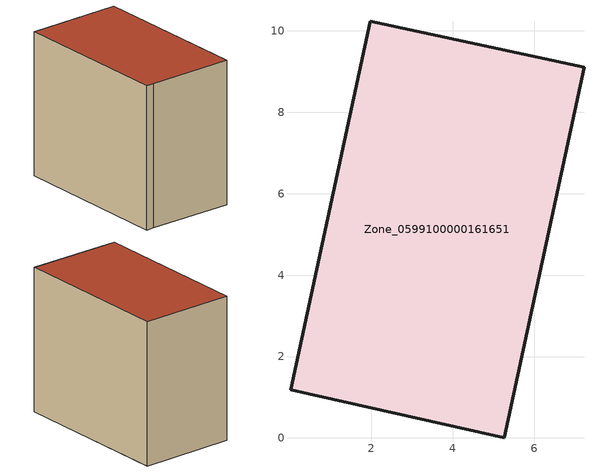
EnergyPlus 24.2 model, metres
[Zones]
Zone_0599100000161651
 floor ground (C_G): 0.01,1.18 1.97,10.24 7.22,9.11 5.26,0 0.45,1.09 z0
 wall outside (C_F): 5.26,0 7.22,9.11 1.97,10.24 0.01,1.18 0.45,1.09 5.26,0 z0:8.19
 roof outside (C_R): 1.97,10.24 0.01,1.18 0.45,1.09 5.26,0 7.22,9.11 z8.19
[BUILDING]
Pand.0599100000161651: North Axis=0; Terrain=City; Loads Convergence Tolerance Value=0.04; Temperature Convergence Tolerance Value=0.4; Solar Distribution=FullExterior; Maximum Number of Warmup Days=25; Minimum Number of Warmup Days=1
[Site:Location]
Rotterdam.The.Hague.AP_ZH_NLD Design_Conditions: Latitude=51.96; Longitude=4.45; Time Zone=1; Elevation=-4.5
[SITE:GROUNDTEMPERATURE:BUILDINGSURFACE]
18, 18, 18, 18, 18, 18, 18, 18, 18, 18, 18, 18
[MATERIAL] Thermal Absorptance=0.9; Solar Absorptance=0.7; Visible Absorptance=0.7
Name | Roughness | Thickness | Conductivity | Density | Specific Heat
G.TC.1975-1991 | MediumSmooth | 0.15 | 0.288461 | 540 | 1210
F.TC.1975-1991 | Rough | 0.3 | 0.230769 | 1920 | 840
R.TC.1975-1991 | MediumRough | 0.2 | 0.153846 | 1500 | 1000
[CONSTRUCTION]
C_G: G.TC.1975-1991
C_F: F.TC.1975-1991
C_R: R.TC.1975-1991
[ZONE]
Zone_0599100000161651: Type=1; Multiplier=1; Ceiling Height=Autocalculate; Volume=Autocalculate; Floor Area=autocalculate; Part of Total Floor Area=Yes
[ZONEINFILTRATION:DESIGNFLOWRATE]
Infil_Zone_0599100000161651: Zone or ZoneList or Space or SpaceList=Zone_0599100000161651; Schedule=AlwaysOn; Design Flow Rate Calculation Method=Flow/Area; Flow Rate per Floor Area=0.003; Constant Term Coefficient=1; Temperature Term Coefficient=0; Velocity Term Coefficient=0; Velocity Squared Term Coefficient=0
[HVACTEMPLATE:ZONE:IDEALLOADSAIRSYSTEM]
Zone_0599100000161651: Maximum Heating Supply Air Temperature=50; Minimum Cooling Supply Air Temperature=13; Maximum Heating Supply Air Humidity Ratio=0.0156; Minimum Cooling Supply Air Humidity Ratio=0.0077; Heating Limit=NoLimit; Cooling Limit=NoLimit; Dehumidification Control Type=ConstantSensibleHeatRatio; Cooling Sensible Heat Ratio=0.7; Dehumidification Setpoint=60; Humidification Control Type=None; Humidification Setpoint=30; Outdoor Air Method=None; Outdoor Air Flow Rate per Person=0.00944; Outdoor Air Flow Rate per Zone Floor Area=0; Outdoor Air Flow Rate per Zone=0; Demand Controlled Ventilation Type=None; Outdoor Air Economizer Type=NoEconomizer; Heat Recovery Type=None; Sensible Heat Recovery Effectiveness=0.7; Latent Heat Recovery Effectiveness=0.65
[ZONECONTROL:THERMOSTAT]
ThermostatControl_Zone_0599100000161651: Zone or ZoneList=Zone_0599100000161651; Control Type Schedule=DualSetpointControlType; Control 1=Thermostat_Zone_0599100000161651; Temperature Difference Between Cutout And Setpoint=0
[THERMOSTATSETPOINT:DUALSETPOINT]
Thermostat_Zone_0599100000161651: Heating Setpoint Temperature Schedule=HeatingSetpoint_Zone_0599100000161651; Cooling Setpoint Temperature Schedule=CoolingSetpoint_Zone_0599100000161651
[SCHEDULE:COMPACT]
HeatingSetpoint_Zone_0599100000161651: Through: 12/31, For: AllDays, Until: 24:00, 21
CoolingSetpoint_Zone_0599100000161651: Through: 12/31, For: AllDays, Until: 24:00, 24
DualSetpointControlType: Through: 12/31, For: AllDays, Until: 24:00, 4
AlwaysOn: Through: 12/31, For: AllDays, Until: 24:00, 1
